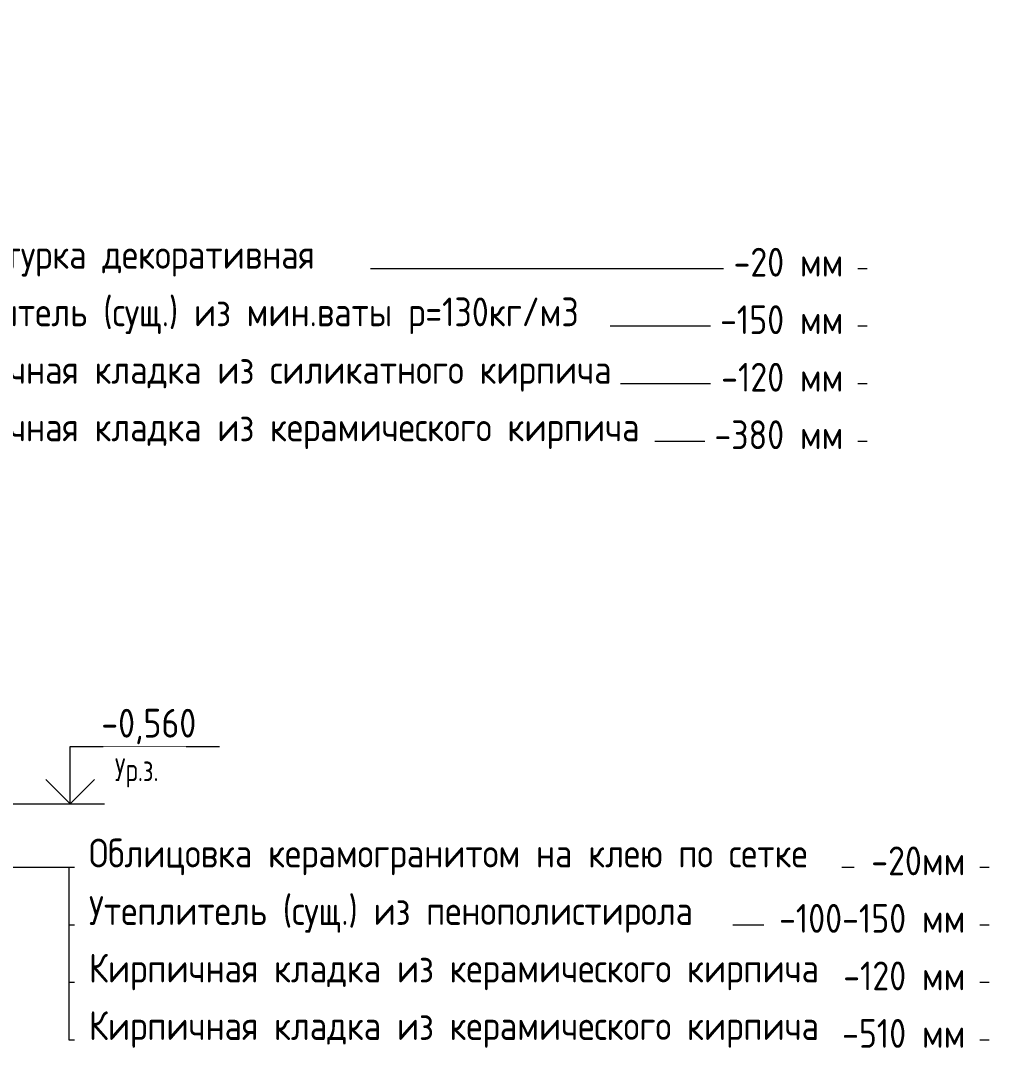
# Model space of a CAD drawing. Header units: millimetres. Extents: x -3929 to 624051, y 52832 to 514950.
# Drawn here: x 529317 to 537733, y 109941 to 118993 of the extents above; entities that cross this region are included whole.
import ezdxf

# ---------------------------------------------------------------- set-up
doc = ezdxf.new("R2010")
doc.units = ezdxf.units.MM
doc.layers.add('Аннотация', color=7, linetype='Continuous', lineweight=18)
doc.layers.add('Отметки', color=7, linetype='Continuous', lineweight=9)
doc.styles.add('GOST Common_1', font='GOST_Common.ttf', dxfattribs={"width": 0.9, "height": 250})
doc.styles.add('GOST Common_2', font='GOST_Common.ttf', dxfattribs={"width": 0.9, "height": 250})
doc.styles.add('GOST Common_3', font='GOST_Common.ttf', dxfattribs={"width": 0.8, "height": 350})

# ---------------------------------------------------------------- blocks, each defined once
blk = doc.blocks.new('ADSK_Обозначение_ФлажокПирогаКонструкции - Разрез Фасад-2562661-Разрез 2-2')
at = {"layer": 'Аннотация', "lineweight": 20}
for p, q in [((43441.7, 4094.6), (43874.7, 4344.6)), ((43441.7, 4094.6), (43874.7, 3844.6)), ((43441.7, 4094.6), (44441.7, 4094.6)), ((44441.7, 4094.6), (44441.7, 3594.6)), ((44441.7, 4094.6), (52941.7, 4094.6)), ((44441.7, 3594.6), (52941.7, 3594.6)), ((44441.7, 3594.6), (44441.7, 3094.6)), ((44441.7, 3094.6), (44441.7, 2594.6)), ((44441.7, 3094.6), (52941.7, 3094.6)), ((44441.7, 2594.6), (52941.7, 2594.6))]:
    blk.add_line(p, q, dxfattribs=at)
blk = doc.blocks.new('ADSK_Обозначение_ФлажокПирогаКонструкции - Разрез Цоколь-2670560-Разрез 2-2')
at = {"layer": 'Аннотация', "lineweight": 20}
for p, q in [((43502.1, -1109.8), (43935.1, -859.8)), ((43502.1, -1109.8), (43935.1, -1359.8)), ((43502.1, -1109.8), (46002.1, -1109.8)), ((46002.1, -1109.8), (46002.1, -1609.8)), ((46002.1, -1109.8), (54002.1, -1109.8)), ((46002.1, -1609.8), (54002.1, -1609.8)), ((46002.1, -1609.8), (46002.1, -2109.8)), ((46002.1, -2109.8), (46002.1, -2609.8)), ((46002.1, -2109.8), (54002.1, -2109.8)), ((46002.1, -2609.8), (54002.1, -2609.8))]:
    blk.add_line(p, q, dxfattribs=at)
blk = doc.blocks.new('ADSK_Обозначение_ФлажокПирогаКонструкции - Разрез Чердак _длиннее стрелка_-2670568-Разрез 2-2')
at = {"layer": 'Аннотация', "lineweight": 20}
for p, q in [((41563.5, 7042.7), (41563.5, 6542.7)), ((41563.5, 7042.7), (49563.5, 7042.7)), ((41563.5, 3542.7), (41563.5, 6542.7)), ((41563.5, 6542.7), (49563.5, 6542.7)), ((41563.5, 3542.7), (41313.5, 3975.7)), ((41563.5, 3542.7), (41813.5, 3975.7))]:
    blk.add_line(p, q, dxfattribs=at)
blk = doc.blocks.new('Высотные отметки - Стрелка вверх-12093-Разрез 2-2')
at = {"layer": 'Аннотация', "lineweight": 20}
for p, q in [((21738.9, 450), (20438.9, 450)), ((21738.9, -50), (21738.9, 450)), ((21738.9, -50), (21526.8, 162.1)), ((21738.9, -50), (21951, 162.1)), ((22038.9, -50), (21438.9, -50))]:
    blk.add_line(p, q, dxfattribs=at)

msp = doc.modelspace()

# ---------------------------------------------------------------- linework, layer by layer
at = {"layer": 'Отметки', "lineweight": 5}
msp.add_line((529105.874, 112185.933), (529745.442, 112185.933), dxfattribs=at)

# ---------------------------------------------------------------- block references
at = {"layer": 'Аннотация'}
for name in ['ADSK_Обозначение_ФлажокПирогаКонструкции - Разрез Фасад-2562661-Разрез 2-2', 'ADSK_Обозначение_ФлажокПирогаКонструкции - Разрез Цоколь-2670560-Разрез 2-2']:
    msp.add_blockref(name, (483731.112, 112745.933), dxfattribs=at)
at = {"layer": 'Отметки', "lineweight": 20, "extrusion": (0, 0, -1)}
msp.add_blockref('Высотные отметки - Стрелка вверх-12093-Разрез 2-2', (-551484.326, 112235.933), dxfattribs=at)

# ---------------------------------------------------------------- texts
at = {"layer": 'Отметки', "lineweight": 20, "insert": (530016.766, 113012.64), "char_height": 250, "width": 1028.82257, "attachment_point": 1, "line_spacing_factor": 1.022761, "style": 'GOST Common_1'}
msp.add_mtext('-0,560', dxfattribs=at)

# ---------------------------------------------------------------- next in the draw order: texts
at = {"layer": 'Аннотация', "lineweight": 9, "line_spacing_factor": 1.022766, "bg_fill": 2}
for s, insert, char_height, width, attachment_point, style in [('\\pxt4.572,9.144,13.716,18.288,22.86,27.432,32.004,36.576,41.148,45.72,50.292,54.864,59.436,64.008,68.58,73.152,77.724,82.296,86.868,91.44,96.012,100.584,105.156,109.728,114.3,118.872,123.444,128.016,132.588,137.16,141.732,146.304;{Штукатурка декоративная}', (528348.563, 116770.163), 250, 3881.7, 7, 'GOST Common_2'), ('\\pxqr,t4.572,9.144,13.716,18.288,22.86,27.432,32.004,36.576,41.148,45.72,50.292,54.864,59.436,64.008,68.58,73.152,77.724,82.296,86.868,91.44,96.012,100.584,105.156,109.728,114.3,118.872,123.444,128.016,132.588,137.16,141.732,146.304;{-20 мм}', (536466.647, 116770.163), 250, 917.1, 9, 'GOST Common_2'), ('\\pxt1.8,3.6,5.4,7.2,9,10.8,12.6,14.4,16.2,18,19.8,21.6,23.4,25.2,27,28.8,30.6,32.4,34.2,36,37.8,39.6,41.4,43.2,45,46.8,48.6,50.4,52.2,54,55.8,57.6;{Ур.з.}', (530134.646, 112583.417), 200, 517.221, 1, 'GOST Common_3'), ('\\pxt4.572,9.144,13.716,18.288,22.86,27.432,32.004,36.576,41.148,45.72,50.292,54.864,59.436,64.008,68.58,73.152,77.724,82.296,86.868,91.44,96.012,100.584,105.156,109.728,114.3,118.872,123.444,128.016,132.588,137.16,141.732,146.304;{Облицовка керамогранитом на клею по сетке}', (529908.978, 111565.829), 250, 6417.9, 7, 'GOST Common_2'), ('\\pxqr,t4.572,9.144,13.716,18.288,22.86,27.432,32.004,36.576,41.148,45.72,50.292,54.864,59.436,64.008,68.58,73.152,77.724,82.296,86.868,91.44,96.012,100.584,105.156,109.728,114.3,118.872,123.444,128.016,132.588,137.16,141.732,146.304;{-20мм}', (537527.063, 111565.829), 250, 839.7, 9, 'GOST Common_2')]:
    msp.add_mtext(s, dxfattribs=dict(at, insert=insert, char_height=char_height, width=width, attachment_point=attachment_point, style=style))

# ---------------------------------------------------------------- next in the draw order: texts
at = {"layer": 'Аннотация', "lineweight": 9, "char_height": 250, "line_spacing_factor": 1.022766, "style": 'GOST Common_2', "bg_fill": 2}
for s, insert, width, attachment_point in [('\\pxt4.572,9.144,13.716,18.288,22.86,27.432,32.004,36.576,41.148,45.72,50.292,54.864,59.436,64.008,68.58,73.152,77.724,82.296,86.868,91.44,96.012,100.584,105.156,109.728,114.3,118.872,123.444,128.016,132.588,137.16,141.732,146.304;{Утеплитель (сущ.) из мин.ваты р=130кг/м3}', (528348.563, 116270.163), 5965.2, 7), ('\\pxqr,t4.572,9.144,13.716,18.288,22.86,27.432,32.004,36.576,41.148,45.72,50.292,54.864,59.436,64.008,68.58,73.152,77.724,82.296,86.868,91.44,96.012,100.584,105.156,109.728,114.3,118.872,123.444,128.016,132.588,137.16,141.732,146.304;{-150 мм}', (536466.647, 116270.163), 1029.6, 9), ('\\pxt4.572,9.144,13.716,18.288,22.86,27.432,32.004,36.576,41.148,45.72,50.292,54.864,59.436,64.008,68.58,73.152,77.724,82.296,86.868,91.44,96.012,100.584,105.156,109.728,114.3,118.872,123.444,128.016,132.588,137.16,141.732,146.304;{Утеплитель (сущ.) из пенополистирола}', (529908.978, 111065.829), 5471.1, 7)]:
    msp.add_mtext(s, dxfattribs=dict(at, insert=insert, width=width, attachment_point=attachment_point))

# ---------------------------------------------------------------- next in the draw order: block references
at = {"layer": 'Аннотация'}
msp.add_blockref('ADSK_Обозначение_ФлажокПирогаКонструкции - Разрез Чердак _длиннее стрелка_-2670568-Разрез 2-2', (483731.112, 112745.933), dxfattribs=at)

# ---------------------------------------------------------------- next in the draw order: texts
at = {"layer": 'Аннотация', "lineweight": 9, "char_height": 250, "line_spacing_factor": 1.022766, "style": 'GOST Common_2', "bg_fill": 2}
for s, insert, width, attachment_point in [('\\pxt4.572,9.144,13.716,18.288,22.86,27.432,32.004,36.576,41.148,45.72,50.292,54.864,59.436,64.008,68.58,73.152,77.724,82.296,86.868,91.44,96.012,100.584,105.156,109.728,114.3,118.872,123.444,128.016,132.588,137.16,141.732,146.304;{Кирпичная кладка из силикатного кирпича}', (528348.563, 115770.163), 6054.3, 7), ('\\pxqr,t4.572,9.144,13.716,18.288,22.86,27.432,32.004,36.576,41.148,45.72,50.292,54.864,59.436,64.008,68.58,73.152,77.724,82.296,86.868,91.44,96.012,100.584,105.156,109.728,114.3,118.872,123.444,128.016,132.588,137.16,141.732,146.304;{-120 мм}', (536466.647, 115770.163), 1029.6, 9), ('\\pxt4.572,9.144,13.716,18.288,22.86,27.432,32.004,36.576,41.148,45.72,50.292,54.864,59.436,64.008,68.58,73.152,77.724,82.296,86.868,91.44,96.012,100.584,105.156,109.728,114.3,118.872,123.444,128.016,132.588,137.16,141.732,146.304;{Кирпичная кладка из керамического кирпича}', (529908.978, 110565.829), 6352.2, 7)]:
    msp.add_mtext(s, dxfattribs=dict(at, insert=insert, width=width, attachment_point=attachment_point))

# ---------------------------------------------------------------- next in the draw order: texts
for s, insert, width, attachment_point in [('\\pxt4.572,9.144,13.716,18.288,22.86,27.432,32.004,36.576,41.148,45.72,50.292,54.864,59.436,64.008,68.58,73.152,77.724,82.296,86.868,91.44,96.012,100.584,105.156,109.728,114.3,118.872,123.444,128.016,132.588,137.16,141.732,146.304;{Кирпичная кладка из керамического кирпича}', (528348.563, 115270.163), 6352.2, 7), ('\\pxqr,t4.572,9.144,13.716,18.288,22.86,27.432,32.004,36.576,41.148,45.72,50.292,54.864,59.436,64.008,68.58,73.152,77.724,82.296,86.868,91.44,96.012,100.584,105.156,109.728,114.3,118.872,123.444,128.016,132.588,137.16,141.732,146.304;{-380 мм}', (536466.647, 115270.163), 1077.3, 9), ('\\pxqr,t4.572,9.144,13.716,18.288,22.86,27.432,32.004,36.576,41.148,45.72,50.292,54.864,59.436,64.008,68.58,73.152,77.724,82.296,86.868,91.44,96.012,100.584,105.156,109.728,114.3,118.872,123.444,128.016,132.588,137.16,141.732,146.304;{-100-150 мм}', (537527.063, 111065.829), 1625.4, 9), ('\\pxt4.572,9.144,13.716,18.288,22.86,27.432,32.004,36.576,41.148,45.72,50.292,54.864,59.436,64.008,68.58,73.152,77.724,82.296,86.868,91.44,96.012,100.584,105.156,109.728,114.3,118.872,123.444,128.016,132.588,137.16,141.732,146.304;{Кирпичная кладка из керамического кирпича}', (529908.978, 110065.829), 6352.2, 7)]:
    msp.add_mtext(s, dxfattribs=dict(at, insert=insert, width=width, attachment_point=attachment_point))

# ---------------------------------------------------------------- next in the draw order: texts
at = {"layer": 'Аннотация', "lineweight": 9, "insert": (537527.063, 110565.829), "char_height": 250, "width": 1029.6, "attachment_point": 9, "line_spacing_factor": 1.022766, "style": 'GOST Common_2', "bg_fill": 2}
msp.add_mtext('\\pxqr,t4.572,9.144,13.716,18.288,22.86,27.432,32.004,36.576,41.148,45.72,50.292,54.864,59.436,64.008,68.58,73.152,77.724,82.296,86.868,91.44,96.012,100.584,105.156,109.728,114.3,118.872,123.444,128.016,132.588,137.16,141.732,146.304;{-120 мм}', dxfattribs=at)

# ---------------------------------------------------------------- next in the draw order: texts
at = {"layer": 'Аннотация', "lineweight": 9, "insert": (537527.063, 110065.829), "char_height": 250, "width": 1029.6, "attachment_point": 9, "line_spacing_factor": 1.022766, "style": 'GOST Common_2', "bg_fill": 2}
msp.add_mtext('\\pxqr,t4.572,9.144,13.716,18.288,22.86,27.432,32.004,36.576,41.148,45.72,50.292,54.864,59.436,64.008,68.58,73.152,77.724,82.296,86.868,91.44,96.012,100.584,105.156,109.728,114.3,118.872,123.444,128.016,132.588,137.16,141.732,146.304;{-510 мм}', dxfattribs=at)

doc.saveas('drawing.dxf')
